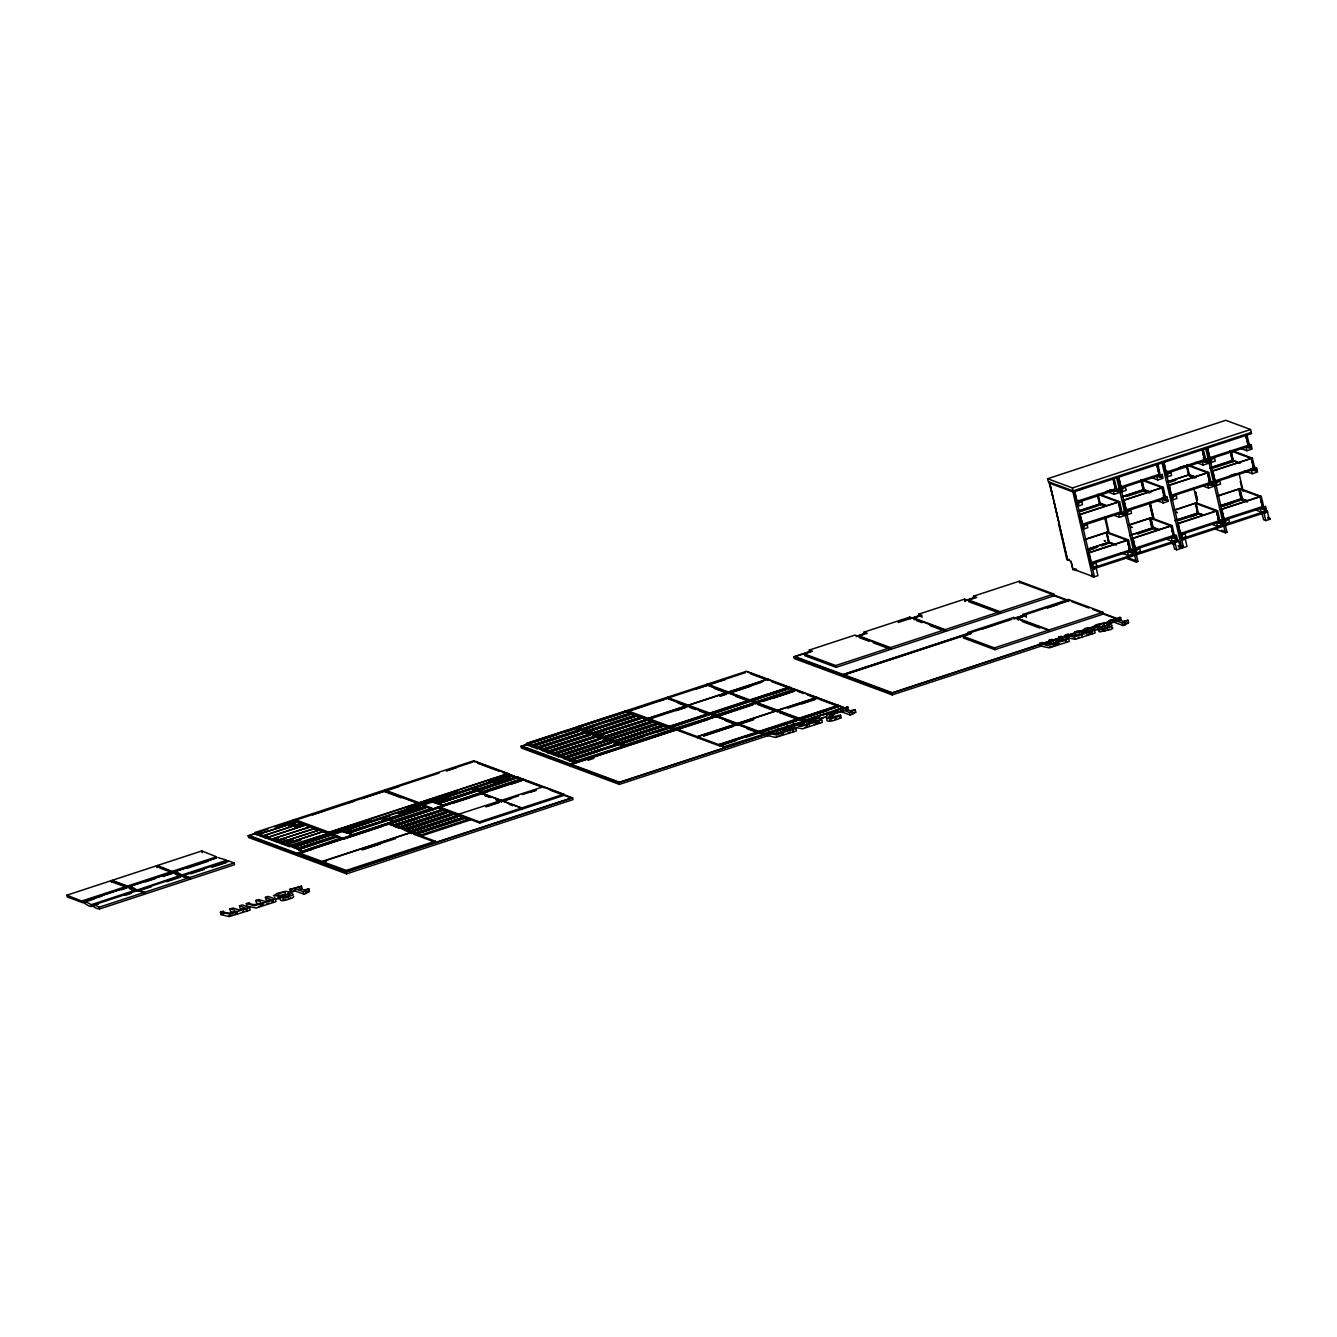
<?xml version="1.0" encoding="UTF-8"?>
<svg xmlns="http://www.w3.org/2000/svg" width="1337" height="1337" viewBox="0 0 1337 1337"><rect width="100%" height="100%" fill="white"/><g stroke="black" fill="none" stroke-linecap="round" stroke-linejoin="round"><path stroke-width="1.5" d="M81.59 901.004L66.85 895.205L67.268 896.96L82.827 902.742L94.726 898.798M91.3 904.664C69.608 892.882 94.793 912.218 91.2 904.714L135.655 890.074L127.366 886.648M102.047 896.124L81.641 901.974L126.113 887.534L125.862 886.164M126.814 886.247L171.169 871.707L171.337 872.643L127.032 887.233L126.781 885.863M135.605 890.158L135.772 891.111M136.591 889.807C125.06 881.919 126.363 889.69 135.956 890.81M137.962 890.007L138.363 891.428M171.22 871.657L156.479 865.808L112.124 880.348L112.542 882.119L126.163 887.166M172.155 871.306L172.256 872.342L216.678 857.819L216.393 856.85L172.089 871.39L157.415 865.507L157.833 867.262M181.113 876.287L180.796 874.833L172.874 872.392M181.865 874.966C168.83 866.928 172.791 875.651 183.102 876.654M182.333 875.618L182.801 876.47M216.494 856.8L201.77 850.95L157.415 865.507M227.39 861.813L226.103 860.025L218.215 857.635M227.591 860.71L228.109 861.73M1053.857 501.191L1058.469 521.062M1058.603 523.82L1066.893 559.601L1071.004 561.189L1073.059 570.013L1071.271 562.376M280.051 899.099C279.985 902.826 288.926 899.099 291.65 898.197A7.186 1.738 -13.1 0 0 293.722 896.86L293.355 895.974M829.558 718.32L833.686 714.56L833.118 712.086L817.926 716.114L819.614 719.005L826.951 716.599M827.202 718.27C824.027 724.504 838.232 719.339 841.14 717.668L840.572 715.178C836.143 715.312 821.553 721.88 833.118 712.086M274.67 897.411L274.653 898.865L278.881 898.848M797.17 720.626L762.959 731.707M249.584 907.589L229.68 914.023L220.421 912.085L221.006 914.575L229.245 916.647L250.169 910.079L249.584 907.589L242.348 904.898L239.507 905.834L240.092 908.324L243.702 909.661M269.439 901.171L254.565 905.667L246.309 903.595L246.894 906.085L256.136 908.024L276.057 901.589L275.472 899.099L268.236 896.408L265.394 897.344L265.979 899.818L269.589 901.171L275.472 899.099M795.883 728.414L775.961 734.849L766.719 732.91L767.304 735.4L775.544 737.472L796.468 730.904L795.883 728.414L788.629 725.724L785.805 726.643L786.39 729.133L789.983 730.47M815.72 721.997L800.863 726.492L792.607 724.42L793.192 726.91L802.434 728.849L822.355 722.415L821.77 719.924L814.517 717.234L811.693 718.153L812.278 720.643L815.871 721.98L821.77 719.924M1062.648 641.008L1047.773 645.504L1039.534 643.431L1040.102 645.921L1049.361 647.86L1069.266 641.426L1068.698 638.936L1061.444 636.245L1058.62 637.164L1059.188 639.654L1062.798 640.991L1068.698 638.936M1088.535 632.518L1073.661 637.014L1065.422 634.941L1065.99 637.431L1075.232 639.37L1095.153 632.919L1094.585 630.446L1087.332 627.755L1084.508 628.674L1085.076 631.164L1088.686 632.501L1094.585 630.446M1094.518 628.24L1093.298 629.928L1100.15 629.794L1098.646 631.014L1099.682 631.933L1110.746 629.526A7.186 1.738 -13.1 0 0 1112.819 628.189L1111.582 627.12M234.593 914.358L235.997 913.422M782.295 734.247L780.089 735.551M816.355 723.534L817.676 722.648M1055.094 644.768L1052.904 646.072M1089.17 634.056L1090.491 633.17M290.513 897.745L288.207 898.782M1109.61 629.092L1107.303 630.111M244.17 911.199L242.498 911.918M790.468 732.024L787.911 733.01M260.481 905.868L258.843 906.57M806.779 726.676L805.125 727.378M1079.577 637.197L1077.94 637.899M840.572 715.178C836.177 719.005 817.86 720.961 830.043 712.905L817.926 716.114M278.397 896.358L281.823 895.255M1097.493 627.705L1100.919 626.585M269.255 903.11L266.748 903.879M815.553 723.919L813.798 724.52M1088.368 634.44L1086.597 635.042M835.09 719.273L836.611 718.704M306.173 893.417L309.449 891.395L308.864 888.921L305.438 890.358L306.173 893.417L303.85 894.186L295.143 890.943L291.165 892.247L289.594 889.406L301.51 886.18L302.095 888.67L299.388 889.556M852.471 714.242L855.747 712.22L855.162 709.73L851.736 711.167L852.471 714.242L850.131 714.994L841.424 711.769L840.856 709.278L835.892 710.214L837.463 713.072L836.878 710.582M1125.286 624.763L1128.545 622.741L1127.977 620.251L1124.551 621.688L1125.286 624.763L1122.946 625.515L1114.239 622.29L1113.654 619.8L1108.707 620.736L1110.262 623.594L1109.693 621.103M1251.265 432.436L1073.093 490.88L1048.292 481.671L1047.606 478.73L1225.778 420.286L1250.58 429.495L1251.532 433.606L1073.377 492.049L1049.695 483.259M1047.606 478.73L1072.408 487.938L1250.58 429.495M1077.889 490.261L1081.8 488.974M1166.967 461.048L1161.97 462.652L1181.624 547.134L1183.295 546.582L1163.641 462.101M1245.432 435.31L1248.507 445.004M1105.666 491.682L1111.565 489.76M1179.05 467.616L1184.95 465.694M1074.196 491.648L1076.469 501.442L1115.96 488.657L1116.245 489.827L1076.987 502.695M1118.35 479.264L1120.189 487.103L1159.43 474.217M1166.633 473.298L1205.322 460.613L1205.055 459.427L1165.797 472.312M1210.152 460.062L1209.534 459.059L1249.025 446.274L1248.758 445.104L1209.266 457.872L1210.236 461.064L1211.623 460.613L1211.339 459.326L1214.581 458.273L1215.233 461.115L1210.035 462.819L1209.851 458.792M1203.166 458.056L1207.411 459.243L1208.381 463.354L1203.183 465.059L1195.779 462.318M1251.165 444.92L1251.198 447.661L1249.811 448.112L1249.51 446.842L1246.268 447.912L1246.92 450.736L1252.117 449.031L1251.165 444.92L1247.454 443.55M1076.753 502.612L1077.839 503.782L1076.736 504.149M1115.76 489.643L1115.977 491.281L1116.245 489.827M1120.757 489.543L1121.008 488.089L1121.542 489.459L1120.439 489.81M1159.446 476.858L1159.697 475.404L1120.456 488.272M1203.333 449.466L1206.175 461.7L1204.821 461.967L1205.322 460.613M1209.534 459.059L1210.62 460.229L1209.517 460.596M1248.524 447.644L1249.025 446.274M1077.304 506.372L1082.502 504.667L1081.834 501.843L1078.591 502.896L1078.875 504.166L1077.488 504.634L1076.903 502.077M1109.794 490.094L1113.437 491.448L1116.679 490.378L1116.98 491.648L1118.367 491.197L1118.334 488.473L1119.286 492.584L1114.089 494.289L1106.702 491.531M1160.432 476.056L1157.173 477.125L1157.842 479.966L1163.04 478.262L1162.087 474.15L1162.12 476.874L1160.717 477.326L1157.942 464.34M1166.382 477.159L1171.58 475.454L1170.911 472.613L1167.669 473.682L1167.97 474.953L1166.566 475.42M1115.493 491.097L1115.994 489.726M1115.743 491.197L1117.097 490.913L1114.239 478.679M1160.8 476.574L1159.68 476.941L1159.146 475.588M1165.814 474.936L1166.917 474.568L1166.382 473.214M1121.158 490.278L1122.545 489.827L1122.244 488.557L1125.503 487.487L1126.155 490.328L1120.958 492.033M1078.641 510.901L1100.234 503.832M1122.361 496.579L1143.937 489.492L1141.664 479.699M1167.736 481.688L1189.312 474.602L1187.49 466.78M1211.439 467.348L1233.015 460.279L1236.959 461.733M1078.892 511.001L1100.485 503.915M1122.595 496.662L1144.188 489.576M1167.97 481.771L1189.562 474.702M1209.718 468.084L1233.266 460.363L1230.993 450.569M1080.881 511.436L1098.546 505.637M1126.489 496.478L1144.455 490.763M1169.959 482.222L1175.858 480.284M1211.706 468.535L1233.533 461.532M1079.31 514.561L1118.802 501.776L1121.593 512.823L1082.335 525.708M1165.112 499.587L1162.505 487.437L1123.264 500.322M1210.152 482.339L1207.879 472.563L1168.388 485.348L1171.479 497.665L1171.179 496.395L1210.67 483.61L1207.328 472.746L1209.601 482.523M1251.265 458.491L1253.872 468.017L1251.582 458.223L1212.091 471.008L1214.163 478.93M1079.226 514.929L1119.604 501.676L1122.445 513.926L1121.091 514.193L1121.041 513.007M1122.946 500.59L1163.307 487.353L1166.081 500.339L1167.468 499.871L1166.883 497.331L1163.173 495.96M1210.169 484.98L1209.885 483.71L1210.42 485.064L1211.523 484.696L1208.681 472.462L1168.321 485.699L1171.162 497.932L1172.282 497.581M1212.024 471.376L1252.385 458.123L1255.226 470.357M1079.544 514.645L1082.619 524.338L1080.112 514.461M1120.523 511.753L1118.25 501.96L1121.074 511.57M1123.715 502.277C1131.403 531.441 1119.219 479.281 1126.088 509.915M1164.226 497.414L1161.953 487.621L1165.028 497.314L1125.537 510.099M1230.073 475.654L1235.956 473.716M1121.325 511.653L1081.834 524.438M1210.403 482.44L1171.145 495.308L1169.424 485.331M1214.848 480.969L1254.106 468.1L1254.373 469.27L1214.882 482.055L1215.985 483.242L1214.648 481.972L1215.4 485.816L1220.597 484.111L1219.929 481.27L1216.687 482.339L1216.988 483.61L1215.584 484.061L1212.893 470.908M1166.883 497.331L1168.388 501.258L1163.19 502.963L1157.641 500.907M1208.514 481.053L1212.776 482.256L1213.729 486.367L1208.531 488.072L1202.982 486M1244.881 471.008L1252.268 473.749L1257.465 472.045L1256.513 467.933L1256.546 470.657L1255.159 471.109L1254.858 469.839L1251.215 468.485M1082.101 525.608L1083.187 526.795L1082.084 527.162M1120.556 512.84L1121.593 512.823M1126.907 512.455L1125.804 511.286L1126.907 512.455L1125.787 512.823L1123.748 504.082M1164.26 498.5L1165.296 498.5L1125.804 511.286M1209.634 483.61L1210.67 483.61M1253.337 469.287L1254.373 469.27M1254.858 469.839L1251.616 470.908L1252.268 473.749M1082.151 526.795L1083.187 526.795M1120.857 514.11L1121.359 512.74M1166.148 499.587L1165.045 499.954L1164.744 498.668M1214.865 483.61L1215.985 483.242M1126.506 513.291L1127.893 512.823L1127.609 511.553L1130.851 510.483L1131.52 513.324L1126.322 515.029M1171.931 498.417L1173.318 497.966L1173.017 496.695L1176.259 495.626L1176.928 498.467L1171.73 500.172M1082.652 529.385L1087.85 527.68L1087.182 524.839L1083.939 525.909L1084.24 527.179L1082.836 527.63L1082.251 525.09M1119.453 517.285L1124.651 515.581L1123.682 511.469L1123.732 514.193L1122.328 514.661L1122.044 513.375L1118.785 514.444L1119.453 517.285L1113.905 515.23M1085.092 539.279L1107.186 532.042L1128.512 539.964L1131.353 552.198L1129.999 552.465L1127.475 539.964L1088.218 552.833L1091.243 563.98L1130.5 551.111M1128.796 524.956L1150.89 517.703L1172.215 525.625L1174.989 538.61L1176.376 538.159L1176.343 535.418L1177.295 539.53L1172.098 541.234L1164.694 538.493M1174.17 510.065L1196.264 502.829L1217.589 510.734L1220.43 522.968L1219.077 523.252L1218.826 520.528M1217.873 495.726L1239.967 488.49L1261.292 496.411L1264.133 508.645L1262.78 508.912L1260.256 496.411L1220.999 509.28M1106.067 532.41L1107.103 532.393L1085.51 539.48M1152.21 528.566C1148.149 516.015 1150.572 513.191 1153.096 527.848L1129.531 535.585M1197.584 513.675L1195.947 503.096L1174.605 510.266M1241.288 499.336C1237.226 486.785 1239.65 483.977 1242.173 498.634L1220.581 505.72M1129.23 525.14L1150.806 518.071M1218.308 495.927L1239.884 488.841M1087.549 549.189L1109.142 542.103L1113.086 543.557M1131.269 534.85L1152.845 527.764M1176.644 519.959L1198.219 512.89M1220.347 505.637L1241.923 498.551M1087.8 549.273L1109.392 542.187M1174.922 520.695L1198.47 512.973M1087.833 550.359L1097.644 547.134M1101.237 545.964L1106.952 544.092M1137.319 534.131L1151.157 529.586M1178.866 520.494L1196.531 514.695M1222.57 506.155L1240.235 500.372M1088.067 550.443L1093.95 548.521M1190.883 516.717L1196.782 514.795M1222.82 506.255L1232.63 503.03M1069.199 559.351L1067.528 559.902L1049.411 482.089M1128.512 539.964L1088.134 553.2L1090.992 565.434M1131.854 538.861L1172.215 525.625M1217.589 510.734L1177.228 523.97L1179.251 532.711M1220.932 509.648L1261.292 496.411M809.269 650.083L855.011 635.075L889.54 647.893L889.941 649.648L836.126 667.313L804.807 655.682L804.389 653.91L812.461 651.269L809.269 650.083L809.67 651.838M864.421 633.888L864.02 632.117L909.762 617.109L944.29 629.928L944.691 631.699L890.877 649.347L873.262 642.813M922.38 617.109L919.171 615.922L918.77 614.168L964.512 599.16L999.04 611.978L999.441 613.733L945.627 631.398L929.967 625.582M973.503 596.202L1019.262 581.211L1053.773 594.012L1054.191 595.784L1000.377 613.432L969.041 601.8L968.64 600.046L976.712 597.388L973.503 596.202L973.921 597.973M255.066 832.483L259.211 834.555L255.066 832.483L293.204 819.982L329.286 833.402L370.85 819.765M294.959 820.667L294.692 819.497L383.769 790.267L418.097 803.019L418.364 804.189M456.903 791.554L419.3 803.888L384.972 791.136L384.688 789.966L473.783 760.753L508.093 773.488L508.378 774.675M578.954 731.005L531.474 746.581L526.477 744.726L526.728 743.74M527.413 744.157L527.313 743.188L574.542 727.696L623.443 745.996C609.522 739.695 635.61 748.102 622.039 743.656L643.699 736.553M574.542 727.696L613.065 741.216L613.482 742.687M576.799 728.297L577.149 726.843L583.066 729.049L581.595 728.882L581.16 730.303M577.801 727.629L577.701 726.659L624.931 711.167L625.599 711.952L624.931 711.167M626.151 711.769L625.499 710.983L626.702 711.585M627.187 711.769L626.969 710.499L666.227 697.63L687.302 705.451L687.586 706.621L677.993 703.078M667.146 697.329L688.237 705.151L688.505 706.32L667.43 698.499L667.146 697.329L706.404 684.444L727.495 692.282L727.763 693.452L714.342 688.471M762.057 682.204L728.682 693.151L707.607 685.313L707.34 684.143L746.581 671.274L767.672 679.096L767.939 680.266M527.313 743.188L575.06 727.896M576.18 727.529L575.111 727.512M577.701 726.659L625.449 711.368M626.568 711L625.499 710.983M254.648 833.252C264.843 836.177 253.128 835.358 255.2 833.068M293.204 819.982L294.04 820.968M526.895 743.957L533.379 745.979M528.316 743.556L575.545 728.063L579.556 729.551L532.31 745.043L528.316 743.556L532.46 745.628M624.346 712.621L576.113 727.88L580.659 729.183L580.943 730.37L575.929 728.498L575.662 727.328M577.283 727.428L578.286 727.796M578.704 727.027L625.933 711.535L629.928 713.022L582.698 728.515L578.837 727.629M631.047 712.654C628.39 714.911 622.541 708.46 631.047 712.654L631.465 714.142L635.476 715.613L631.331 713.54L584.236 729.618L594.129 726.309M66.85 895.205L111.205 880.648L125.762 886.063M248.164 835.725L296.964 853.858L297.382 855.613L248.582 837.497L248.164 835.725L267.851 829.274M279.667 825.397L324.941 810.556M348.573 802.802L439.138 773.087M447.009 770.513L472.613 762.123M520.979 746.247L569.779 764.38L570.197 766.134L521.38 748.018L520.979 746.247L646.974 704.933M658.79 701.056L745.411 672.645M793.777 656.768L842.594 674.901L842.995 676.656L794.195 658.539L793.777 656.768L811.509 650.969M856.783 636.111L864.655 633.521M898.13 622.541L919.789 615.438M965.063 600.597L974.907 597.372M260.665 831.915L249.501 835.575L297.499 853.407L522.048 779.755L502.645 772.535M275.104 827.185L296.764 820.066M312.524 814.901L354.355 801.181M361.775 798.757L399.195 786.474M446.341 771.014L456.318 767.739M558.131 734.347L522.299 746.096L570.314 763.928L794.178 689.859M565.852 731.891L575.679 728.648M626.635 711.952L664.539 699.452M694.906 689.491L725.272 679.53M810.874 651.453L795.114 656.617L843.112 674.433L994.795 624.697M856.165 636.596L864.053 634.005M911.333 618.496L919.204 615.922M964.512 601.048L974.355 597.823M869.334 641.359L859.557 637.716L859.139 635.961L867.212 633.303L864.02 632.117M914.307 619.766L913.89 617.995L921.962 615.354L918.77 614.168M259.06 833.97L297.9 821.871L288.224 825.664M262.269 835.692L259.462 834.121L297.599 821.603L298.435 822.606M531.758 745.227L531.474 746.581M576.113 727.88L580.659 729.183M259.044 834.89C269.255 837.814 257.54 836.995 259.595 834.706M532.711 745.194L580.475 729.902L533.246 745.394M581.578 729.534C579.823 730.47 583.066 728.966 582.648 729.818M583.099 728.665L630.847 713.373L583.233 729.25M631.966 713.005L630.479 713.757M288.625 825.815L294.508 823.893M537.858 747.634L533.714 745.561L580.943 730.069M583.133 729.985L583.55 729.217L588.531 731.991M632.451 713.189L632.033 713.958L636.445 714.66L636.73 715.847M1090.741 562.71L1130.233 549.925M1174.254 537.959L1171.179 525.625L1131.921 538.493L1134.444 548.371L1173.451 535.418M1219.311 520.711L1180.053 533.58M1221.249 509.364L1223.522 519.157L1263.014 506.372M629.025 714.593L583.617 728.866M533.847 746.146L579.122 731.306M609.822 721.228L631.465 714.142M1132.589 549.741L1132.64 552.465L1131.236 552.933L1130.952 551.663L1127.693 552.716L1128.361 555.557L1133.559 553.852L1132.589 549.741L1128.896 548.371M1221.684 520.528L1221.717 523.252L1220.313 523.72L1220.029 522.433L1216.77 523.502L1217.439 526.343L1222.636 524.639L1221.684 520.528L1217.974 519.157M1180.404 534.399L1180.387 535.936L1177.295 523.619L1216.553 510.751L1219.06 520.628M1262.245 507.559L1262.78 508.912M1091.31 565.167L1091.56 563.713L1091.861 564.983M1135.33 550.56L1135.263 549.373L1135.815 550.727L1134.695 551.095M1175.056 537.858L1173.702 538.142L1173.97 536.672L1134.712 549.557M1180.889 534.583L1219.578 521.881M259.462 834.121L263.473 835.608L301.61 823.091L302.429 824.093M1263.281 507.559L1223.79 520.344L1224.893 521.514L1223.773 521.881M263.874 835.759L268.002 837.831L263.874 835.759L302.012 823.241L302.83 824.244M1075.817 569.579L1076.051 570.565L1073.611 568.777L1076.703 569.295M1174.688 537.34L1171.446 538.41L1172.098 541.234M1180.003 535.702L1180.638 538.443L1185.835 536.739L1185.167 533.898L1181.925 534.967L1182.226 536.237L1180.838 536.689M263.439 836.527C273.65 839.452 261.935 838.617 264.007 836.344M1262.546 508.829L1263.047 507.458M294.591 826.667L300.474 824.728M1180.07 536.221L1181.189 535.853L1180.655 534.482M263.59 837.112L267.5 835.826M294.992 826.818L300.875 824.879M533.714 745.561L537.725 747.049C539.179 750.759 535.886 745.11 536.872 748.586L585.873 731.907L538.644 747.4M537.725 747.049L585.088 732.141L582.414 731.155M586.057 731.189C575.846 728.598 586.241 729.618 586.492 732.659L590.486 734.147L543.123 749.054L539.112 747.567L543.123 749.054M582.982 729.4L587.545 730.704M584.102 729.033L588.096 730.52L635.342 715.028M537.29 747.818L542.287 750.592C542.237 748.837 543.541 748.987 542.672 750.742L547.685 752.597L596.803 736.503L596.703 735.534L597.372 736.319M538.126 747.199L585.355 731.707M585.907 731.523L586.976 731.54L586.041 732.108M587.595 732.308L587.946 730.854L592.943 732.709L592.441 734.481L596.87 735.2L597.288 736.67L601.282 738.158L553.919 753.065L549.925 751.578L554.053 753.65M588.497 730.67L636.262 715.379L588.648 731.255M642.128 717.852L641.844 716.665L637.431 715.963C637.147 712.955 636.044 717.267 635.743 715.178M637.365 715.011L636.88 716.147L639.537 717.133M1091.744 565.902L1093.148 565.451L1092.847 564.181L1096.089 563.111L1096.758 565.952L1091.56 567.657M1135.414 551.563L1136.801 551.111L1136.517 549.825L1139.759 548.772L1140.428 551.613L1135.23 553.317L1133.074 544.109M542.555 749.238L537.558 747.383M539.112 747.567L586.341 732.074M635.142 716.632L586.91 731.891L591.455 733.194L591.89 734.665M588.079 731.439L588.948 731.222M589.5 731.038L636.73 715.546L640.741 717.033L593.511 732.526L589.634 731.623M637.298 715.362L641.844 716.665M586.559 732.308L586.993 730.888M588.598 731.64L587.946 730.854M589.166 731.456L634.741 716.498M637.498 715.596L631.031 713.574M267.868 837.246L306.006 824.728L306.841 825.714L293.338 820.567M537.273 748.737L586.492 732.659M268.269 837.38L272.397 839.452L268.269 837.38L306.407 824.879L307.243 825.865M1261.175 512.021L1266.373 510.316L1265.42 506.205L1265.454 508.929L1264.067 509.397L1263.766 508.127L1260.524 509.18L1261.175 512.021L1255.627 509.965M277.879 838.299L271.979 840.221L267.985 838.75L268.403 837.981M1092.396 567.974L1134.428 554.187M1136.099 553.635L1178.131 539.847L1178.415 541.017L1136.383 554.805M1181.473 538.761L1223.505 524.973M1225.177 524.422L1267.225 510.634L1267.493 511.804L1225.461 525.591M586.91 731.891L591.455 733.194M592.943 732.709L591.957 734.314M542.956 749.388L543.056 750.341L543.524 749.205L590.753 733.712C590.72 735.216 593.227 732.626 591.305 733.528M592.792 733.044L593.093 733.294M594.046 733.261L641.275 717.768M641.693 717L642.696 717.367M1092.68 569.144L1134.712 555.356M1181.758 539.931L1223.79 526.143M125.879 886.548L81.44 901.121L81.641 901.974M543.524 749.205L591.272 733.913M593.912 732.676L641.66 717.384M642.763 717.016L642.278 718.136L646.272 719.624L642.144 717.551L595.049 733.629L604.942 730.32M1092.747 569.445L1096.223 568.292L1097.928 575.645L1093.566 577.066L1091.36 576.247L1092.028 574.994M1181.824 540.215L1185.301 539.078L1187.005 546.415L1182.643 547.852L1178.649 546.582L1181.072 548.371L1178.482 541.318L1175.006 542.454L1176.71 549.808L1181.072 548.371M1269.916 518.171L1269.047 518.455L1267.56 512.104L1264.083 513.241L1265.788 520.578L1270.15 519.157L1267.727 517.352M272.263 838.867L311.103 826.767M543.106 749.973L548.889 751.578L547.401 751.427L547.685 752.597M544.527 749.572L548.655 751.645L544.527 749.572L591.756 734.08M593.929 733.996C595.049 733.027 606.797 736.035 603.806 738.308M272.664 839.018L276.809 841.09L272.664 839.018L310.802 826.517L311.237 827.352M543.658 749.79L589.751 735.016M594.564 733.461L639.821 718.604M267.851 838.149L272.397 839.452M543.056 750.341L543.958 749.756M544.66 750.157L589.918 735.317M612.747 727.829L642.278 718.136M125.544 887.785L83.245 901.79M128.469 886.882L172.824 872.326M216.109 858.07L173.743 872.025M286.202 838.65L276.391 841.859L272.38 840.371L272.798 839.603M121.316 889.807L127.115 887.902M145.399 881.902L155.042 878.743M162.746 876.22L172.389 873.044M186.812 868.315L208.037 861.362M272.38 840.371L278.28 838.449M162.813 876.504L172.456 873.345M626.969 710.499L648.061 718.32L687.302 705.451M688.237 705.151L727.495 692.282M707.34 684.143L728.414 691.964L767.672 679.096M276.675 840.505L315.499 828.405M548.521 751.06L596.152 735.718L596.803 736.503M592.308 733.896L597.789 735.551M594.898 733.044L598.909 734.531L647.058 719.39L599.31 734.682L598.842 735.835L597.789 734.899L598.074 736.069M647.609 719.206L646.54 719.189M603.188 737.556L602.101 737.539L603.238 738.492L653.074 722.147L652.657 720.676L648.228 719.974L648.462 718.47L687.703 705.602L708.794 713.423L709.061 714.61L699.485 711.05M688.639 705.301L709.713 713.122L709.997 714.292L688.906 706.471L688.639 705.301L727.896 692.416L748.971 700.254L749.238 701.424M715.713 717.067L715.161 715.145L754.553 702.861L750.542 701.373L750.341 700.103L789.582 687.235L790.251 688.02L750.174 701.123L729.083 693.301L728.815 692.115L768.073 679.246L789.148 687.068L789.415 688.254M279.868 842.226L277.077 840.655L315.198 828.138L315.632 828.99M549.022 752.179L548.922 751.21L596.67 735.918M599.277 735.066L598.341 734.715M272.247 839.786L276.809 841.09M548.504 751.979L554.287 753.583L554.337 754.536L554.32 753.216L554.972 754.001L600.564 739.027M549.925 751.578L597.154 736.085M645.938 720.643L597.706 735.902L602.268 737.205L602.536 738.375L597.539 736.52L597.271 735.35M598.892 735.45L599.878 735.818M600.313 735.049L647.543 719.557L651.537 721.044L604.307 736.537L600.447 735.634M292.569 839.636L280.787 843.497L276.792 842.009L277.21 841.24M645.537 720.493L599.828 734.882M650.3 718.855L685.614 707.273M719.908 696.025L725.807 694.087M547.802 751.578L548.086 752.748L597.288 736.67M676.204 710.632L686.015 707.423M720.309 696.176L726.192 694.237M729.083 693.301L750.675 686.215M277.077 840.655L281.071 842.143L319.894 830.043M1183.362 546.081L1180.454 547.034L1180.22 546.064L1182.643 547.852M180.879 875.3L136.441 890.275L137.761 891.211L151.265 886.782M226.17 860.46L181.732 875.033L183.035 876.353M281.472 842.293L285.6 844.366L281.472 842.293L319.61 829.776L320.044 830.628M553.368 753.249L553.083 754.603L548.086 752.748M597.706 735.902L602.268 737.205M603.756 736.72L603.472 738.074M652.657 720.676L648.228 719.974M1092.546 576.347L1094.218 575.796L1074.564 491.314L1072.892 491.866L1092.546 576.347L1072.826 569.027M1136.249 562.008L1137.921 561.473L1118.267 476.991L1116.596 477.543L1136.249 562.008L1125.503 558.014M1225.344 532.794L1226.998 532.243L1207.344 447.761L1205.673 448.313L1225.344 532.794L1214.581 528.8M276.642 841.424L281.071 842.143M554.32 753.216L602.068 737.907L554.838 753.399M604.708 736.687L652.456 721.395L604.708 736.687L604.809 737.656M653.158 721.796L653.058 720.827L652.072 721.779M300.892 839.987L285.182 845.134L281.188 843.647L281.606 842.878M91.468 905.684L227.708 860.995M287.071 841.708L292.953 839.786M559.451 755.656L555.323 753.583L602.552 738.091M604.291 737.456L610.073 739.06L610.123 740.013M605.845 737.64L652.941 721.562L657.069 723.635M654.044 721.195L653.626 721.98L658.055 722.682L658.322 723.869M602.77 738.325L650.634 722.615M92.47 906.051L98.253 904.163M125.26 895.305L131.043 893.417M166.69 881.718L180.177 877.289M190.756 873.83L204.26 869.401M211.965 866.861L225.468 862.432M555.457 754.168L596.787 740.614M212.031 867.161L226.07 862.666M285.466 843.781L323.604 831.263L324.44 832.249M285.867 843.914L290.012 845.987L285.867 843.914L324.005 831.413L324.841 832.399M281.054 843.062L285.6 844.366M289.878 845.402L328.701 833.302L289.594 846.772L285.583 845.285L286.001 844.516M555.323 753.583L559.317 755.071C560.788 758.781 557.496 753.132 558.482 756.608L607.616 740.514L603.672 737.723L611.945 741.584L564.715 757.076L560.855 756.174M559.317 755.071L606.697 740.163L604.023 739.177M593.795 733.411L609.154 738.726M605.711 737.055L609.705 738.542L656.935 723.05M558.899 755.84L563.88 758.614L563.612 757.444L526.21 743.556M559.718 755.221L560.37 756.007L559.718 755.221L606.948 739.729L607.616 740.514M607.516 739.545L608.586 739.562L607.082 740.314M609.204 740.314L609.555 738.876L614.552 740.731L614.051 742.503L663.737 725.573L667.882 727.646M610.107 738.692L657.854 723.401L609.689 739.461M663.035 725.456L659.024 723.969C658.757 720.977 657.654 725.289 657.336 723.2M285.583 845.285L289.511 843.998M560.236 755.405L607.466 739.913M658.974 723.033L658.472 724.153L661.146 725.155M99.172 907.205L143.527 892.665L143.945 894.42L99.59 908.959C93.105 908.792 88.292 901.171 99.172 907.205L99.59 908.959M144.463 892.347L188.818 877.807L189.219 879.562L144.864 894.119L144.463 892.347L138.012 889.957M183.754 876.403L183.236 875.2L189.737 877.507L234.092 862.95L234.51 864.721L190.155 879.261L183.503 876.805M559.601 755.957C562.844 757.31 565.701 756.625 564.281 758.764L569.278 760.619L618.413 744.525L618.864 743.372L618.964 744.341M560.721 755.589L607.951 740.096M656.5 724.804L608.502 739.913L613.065 741.216M611.109 739.06L658.339 723.568L662.333 725.055L615.104 740.548L611.243 739.645M658.89 723.384L663.453 724.687L663.72 725.874M804.389 653.91L835.725 665.542L889.54 647.893M859.139 635.961L890.459 647.593L944.29 629.928M913.89 617.995L945.209 629.627L999.04 611.978M968.64 600.046L999.959 611.678L1053.773 594.012M608.168 740.33L608.586 738.91M610.207 739.662L609.555 738.876M610.758 739.478L656.35 724.504M659.108 723.618L652.623 721.596M294.692 819.497L329.019 832.232L418.097 803.019M384.688 789.966L419.016 802.718L508.093 773.488M558.883 756.759L608.084 740.681M390.22 815.888L332.813 834.723L329.687 833.553L329.42 832.383L418.498 803.169L421.89 805.492M419.701 804.038L419.417 802.852L508.495 773.638L511.887 775.978M285.45 844.7L290.012 845.987M406.481 808.083L416.392 804.841M488.573 781.159L506.389 775.31M329.687 833.553L371.251 819.915M406.883 808.233L416.793 804.991M435.528 798.841L457.304 791.705M488.974 781.309L506.79 775.46M614.552 740.731L614.118 742.152L625.064 746.096L625.348 744.742M663.453 724.687L663.403 725.991L662.734 725.206L614.402 741.066M292.118 846.622L303.349 851.485L292.118 846.622L331.877 833.954L299.053 845.352M329.42 832.383L332.529 833.536L421.606 804.322M419.417 802.852L422.542 804.022L511.62 774.792M564.565 757.41L564.665 758.363L565.116 757.227L612.346 741.734C612.329 743.222 614.836 740.648 612.914 741.55M663.302 725.022L664.288 725.389M331.877 833.954L293.321 847.223M565.116 757.227L612.881 741.918M615.505 740.698L663.252 725.406M664.372 725.038L663.871 726.158L616.641 741.651L620.502 742.553L667.731 727.061M292.251 847.223L297.85 846.07M333.832 835.207L336.506 836.193L332.361 834.121L293.254 847.591M381.63 817.96L385.775 820.032L347.503 831.965L353.169 835.14L343.642 831.062L381.63 817.96L387.396 820.133L383.401 818.645M387.814 819.364L383.686 817.291L421.823 804.79L425.951 806.863L421.957 805.375M473.398 789.131L477.259 790.668L476.607 789.9L437.349 802.768L443.182 805.609L433.639 801.531L471.643 788.446L476.473 790.919M477.827 789.849L473.682 787.777L511.82 775.259M564.699 757.995L611.042 743.155M662.868 725.79L669.77 727.044L668.834 727.612M565.568 757.778C563.93 759.032 572.403 758.38 569.679 760.77L574.676 762.625L574.409 761.455L564.013 757.594M566.119 757.594L570.264 759.667L566.119 757.594L613.349 742.102M307.159 843.029L330.038 835.525M387.112 819.614L347.219 833.319L343.225 831.831L343.642 831.062M381.78 818.545L386.326 819.848M477.259 790.668L437.232 803.788L433.221 802.317L433.639 801.531M471.643 788.446L472.479 789.432M516.65 777.75L512.522 775.677L515.965 777.332L477.693 789.265L473.682 787.777M661.431 726.626L614.468 741.734L623.443 745.996M398.125 813.28L419.902 806.144M509.915 776.63L422.81 805.192L422.542 804.022M566.253 758.179L599.711 747.216M343.225 831.831L351.063 829.258M399.094 813.498L420.687 806.428M433.221 802.317L448.931 797.153M493.035 782.697L510.684 776.897M648.462 718.47L669.536 726.309L708.794 713.423M709.713 713.122L748.971 700.254M728.815 692.115L749.907 699.953L789.148 687.068M336.372 835.608L297.115 848.494L337.292 835.959L298.168 849.413M383.686 817.291L387.68 818.779L425.818 806.278M433.506 800.947L437.517 802.434L475.788 790.518M569.562 759.266L569.278 760.619M570.13 759.082L617.493 744.174L614.819 743.188M613.917 741.918L618.463 743.222M608.987 739.06L620.869 743.071M671.943 729.166L669.269 728.164L668.851 726.693L668.801 727.996L621.571 743.489L620.903 742.703L620.452 743.84L620.351 742.887M337.292 835.959L298.201 849.045M347.336 832.282L386.727 819.999M387.73 820.383L387.529 819.113L426.77 806.244L427.422 807.013M516.784 776.713L517.436 777.499L516.784 776.713L477.526 789.582L478.195 790.368L514.979 778.301M570.615 760.185L570.515 759.232L617.761 743.74L618.413 744.525M620.903 742.703L668.667 727.412L621.421 742.887M669.536 726.309L669.837 727.98L669.987 726.459L709.746 713.791L671.776 726.827M710.365 714.56L710.164 713.289L749.405 700.421L750.074 701.19M343.074 831.246L347.085 832.734L427.288 806.428M433.088 801.715L437.082 803.203L517.302 776.914M570.515 759.232L618.279 743.924M619.382 743.573L618.312 743.556M669.987 726.459L709.746 713.791M749.923 700.605L710.816 714.075L749.505 701.373L735.835 696.443M750.341 700.103L790.117 687.435M341.904 838.199L337.76 836.126L298.652 849.597M393.345 821.954L388.215 819.514L348.472 833.252L352.483 834.739L391.724 821.854M425.584 807.899L388.666 820.066L427.773 806.612C440.441 811.559 420.37 804.49 430.013 808.367M478.228 790L483.359 792.44L478.228 790L438.486 803.721M478.663 790.551L517.787 777.081L521.915 779.153L517.787 777.081M570.097 760.001L575.111 761.856L575.528 761.087L571.517 759.6L618.897 744.692M571.517 759.6L618.747 744.107M619.315 743.924L623.861 745.227L624.145 746.397M620.485 743.472L620.803 743.439M621.906 743.071L669.135 727.579L673.831 729.467L626.485 711.351M669.703 727.395L710.849 713.691M751.478 701.073L790.585 687.602L794.73 689.675L790.719 688.187L771.098 694.638M426.653 807.264L388.181 819.899L387.68 818.779M670.121 727.061L671.191 727.061M340.567 837.714L337.91 836.711L298.352 849.63L298.034 848.828M348.172 833.285L349.091 832.984M350.946 832.45L387.178 820.55L386.176 820.183M477.175 791.036L438.185 803.754L437.867 802.969M478.362 790.585L515.581 778.368M569.679 760.77L597.372 751.678M673.581 726.626L709.813 714.727M749.99 701.557L711.301 714.242L751.026 700.521L756.174 702.961L752.831 701.724M757.745 699.017L751.177 701.106L750.859 700.304M569.963 759.416L570.548 760.552L571.049 759.416M657.47 732.041L669.269 728.164M341.771 837.614L302.647 851.084M388.515 819.481L392.526 820.968L431.767 808.1M478.529 789.966L482.523 791.454L521.781 778.569M670.973 726.843L674.984 728.331L714.376 716.03L711.702 715.044M751.344 700.488L755.338 701.958L794.596 689.09M575.528 761.087L622.892 746.18M625.917 744.559L673.146 729.066M673.698 728.882L674.533 729.885L669.837 727.98M967.971 632.434L1013.713 617.427L1048.241 630.245L1048.643 632L994.828 649.665L963.509 638.033L963.091 636.262L971.163 633.621L967.971 632.434L968.372 634.189M1023.123 616.24L1022.721 614.468L1068.464 599.477L1102.992 612.296L1103.393 614.051L1049.578 631.699L1049.161 629.944L1017.841 618.312L1018.259 620.067M298.418 852.672L387.513 823.458L411.194 832.249L322.117 861.463L298.418 852.672L298.703 853.842L346.701 871.674M388.332 823.174L393.897 824.862L394.014 826.366L399.011 828.221L398.727 827.051L388.332 823.174L391.942 825.597M389.585 823.408L437.199 807.515M436.681 807.331C436.982 809.42 438.085 805.091 438.369 808.1L442.798 808.818L443.065 809.988M438.369 808.1L438.62 806.696L480.651 792.908L500.857 800.395L501.124 801.582L495.609 799.526M481.22 793.977L480.952 792.808L522.984 779.02L543.19 786.524M671.124 727.428L675.803 729.317L670.255 727.211M676.188 728.765L697.262 736.603L697.53 737.773L676.455 729.952L676.188 728.765L715.997 716.131M716.365 715.596L737.439 723.417L737.723 724.587L716.632 716.766L716.365 715.596L756.04 702.376M756.809 703.58L756.541 702.41L795.782 689.541L816.874 697.362L817.141 698.532M1014.482 618.229L1065.706 601.433M296.964 853.858L523.385 779.588L474.585 761.472M569.779 764.38L796.183 690.109L747.383 671.993M842.594 674.901L970.562 632.919M982.377 629.042L1011.908 619.365M1015.836 618.062L1023.724 615.488M1047.339 607.733L1068.998 600.631L1020.198 582.514M311.153 849.48L470.624 797.17M490.311 790.719L523.786 779.738L572.587 797.855L573.005 799.626L346.584 873.88L297.783 855.764L297.366 854.009L346.183 872.125L572.587 797.855M769.026 735.333L619.399 784.401L570.581 766.285L570.18 764.53L735.551 710.281M763.126 701.24L792.657 691.547M1041.841 645.855L892.197 694.922L843.396 676.806L842.995 675.035L970.963 633.069M1016.237 618.212L1024.125 615.638M1047.74 607.884L1057.584 604.658M298.703 853.842L312.557 849.296M344.01 838.984L381.847 826.584M388.599 824.361L436.079 808.785M454.179 802.852L487.804 791.822M511.436 784.067L521.346 780.825M707.858 719.64L571.501 764.363L619.516 782.195L818.729 716.849M718.604 716.114L732.342 711.618M734.999 710.749L752.731 704.933M772.418 698.466L794.094 691.363M970.378 633.537L844.315 674.884L892.314 692.716L1095.204 626.167M1015.685 618.68L1023.574 616.09M1017.841 618.312L1025.914 615.672L1026.331 617.427M587.912 760.318L593.812 758.38M393.897 824.862L393.613 826.216L440.759 810.757M390.588 823.776L394.448 824.678L441.812 809.771L437.684 807.698L441.678 809.186M393.73 825.18L400.214 827.202M394.281 825.013L442.213 809.921M442.631 809.152L443.633 809.52M394.85 824.829L442.597 809.52M443.717 809.152L443.215 810.289L447.21 811.776L443.082 809.704L395.986 825.781M394.014 826.366L417.746 818.578M425.5 816.105L443.215 810.289M395.852 825.196L399.847 826.684L447.076 811.191M446.642 812.946L401.384 827.787L448.48 811.709L452.608 813.782L448.614 812.294L448.196 810.824L448.129 812.111L400.899 827.603L400.248 826.834L399.796 827.971L399.128 827.185L399.412 828.372L405.345 826.416M400.248 826.834L447.995 811.526L400.766 827.018M442.764 809.737C445.121 812.428 451.087 810.723 448.179 811.743M399.83 827.603L400.131 827.57M453.594 812.829C442.748 810.289 453.276 811.709 454.012 814.3L458.023 815.787L453.878 813.715L406.782 829.792L420.553 825.28M405.612 829.207L404.142 829.057L404.409 830.227L451.572 814.768M401.25 827.202L405.245 828.689L452.474 813.197M411.462 833.419L411.011 831.213L404.526 829.191L404.81 830.377L409.807 832.232L409.54 831.062L399.128 827.185M405.646 828.84L453.393 813.531L405.646 828.84L405.746 829.792M454.513 813.163L453.544 814.116L452.875 813.347M405.228 829.608L405.529 829.575M454.998 813.347C452.909 814.45 459.577 813.28 458.441 815.018L438.235 807.515M406.782 829.725L454.012 814.3M438.62 806.696L458.825 814.183L543.591 786.674L563.779 794.161L564.064 795.348L522.032 809.136L521.748 807.949L501.542 800.462L501.826 801.632L511.369 798.49M406.649 829.207L410.643 830.695L457.872 815.202M697.262 736.603L736.52 723.718L736.787 724.905L703.429 735.835M737.439 723.417L776.697 710.549L776.964 711.719M756.541 702.41L777.616 710.231L816.874 697.362M410.208 832.383L410.492 831.012L420.603 836.243L470.072 820.016L469.788 818.846L465.243 817.542M411.044 830.845L458.792 815.537L411.178 831.43M458.273 815.353L459.844 815.537M697.663 736.737L718.754 744.575L719.022 745.745L697.931 737.924L697.663 736.737L736.921 723.869L757.995 731.69L758.163 733.211M757.277 731.857L738.124 724.738L737.84 723.568L777.098 710.699L798.172 718.521L798.456 719.69M778.301 711.568L778.017 710.382L817.275 697.513L838.349 705.334L838.633 706.521L832.884 704.382M485.849 806.595L499.219 802.2M495.91 799.442L501.425 801.481L518.622 795.833M522.433 794.579L535.819 790.2M410.626 831.614L411.495 831.397M457.455 816.957L412.18 831.798L459.276 815.72L463.421 817.793M486.233 806.746L499.62 802.35M530.488 792.223L536.221 790.351M411.144 831.798L410.492 831.012M411.712 831.614L457.287 816.656M460.045 815.754L453.577 813.748M739.679 723.952L753.416 719.44M787.71 708.192L815.186 699.184M411.077 832.166L411.562 831.029M703.83 735.985L733.261 726.325M740.08 724.102L753.817 719.59M801.849 703.83L815.587 699.335M322.785 862.783L322.501 861.613L411.595 832.399L435.277 841.19L435.544 842.36L413.685 834.238M326.345 861.346L322.384 862.632L322.117 861.463M361.976 849.647L395.618 838.617M362.377 849.797L380.193 843.965M409.941 831.196L415.489 832.884M412.047 831.213L416.041 832.7L463.287 817.208M464.674 818.01L464.39 816.84L464.34 818.127L463.688 817.358L416.592 833.436M420.888 834.89C404.292 829.425 431.299 838.65 417.579 833.803L464.825 818.311L468.819 819.798L469.788 818.846M464.24 817.174L465.794 817.358M416.442 832.851L464.206 817.542M465.309 817.174L464.825 818.311M416.893 833.402L415.891 833.018M417.445 833.218L464.674 817.726L468.819 819.798M464.34 818.127L415.205 834.238L414.938 833.051M421.456 834.706L468.685 819.213M963.091 636.262L994.427 647.893L1048.241 630.245M1049.161 629.944L1102.992 612.296M459.661 816.155L459.226 814.333L479.415 821.837L521.463 808.049L521.731 809.219L479.699 823.007L458.842 815.169M521.748 807.949L563.779 794.161M718.754 744.575L757.995 731.69M737.84 723.568L758.931 731.389L798.172 718.521M778.017 710.382L799.108 718.22L838.349 705.334M719.189 744.742L758.965 732.058L719.841 745.511L719.189 744.742L758.965 732.058M719.707 744.926L720.025 745.728C735.801 751.16 708.877 741.567 724.186 746.598L763.577 734.297L759.583 732.826L759.366 731.556L799.142 718.871L760.018 732.342L799.275 719.456L799.108 718.22M759.366 731.556L764.363 733.411L803.754 721.128L799.76 719.64L799.543 718.387L838.8 705.501L838.901 706.471M799.543 718.387L839.318 705.702M719.323 745.327L724.888 746.999M720.192 745.11L759.433 732.225L765.199 734.397L764.363 733.411M761.054 732.325L839.803 705.869L843.931 707.942L841.274 706.955M802.668 718.353L836.995 707.089M720.025 745.728L736.135 740.514M745.678 737.389L759.583 732.826M799.76 719.64L798.339 720.041M803.153 718.537L828.038 710.298M322.501 861.613L346.199 870.404L435.277 841.19M800.545 718.754L804.54 720.242L843.797 707.357M220.421 912.085L223.262 911.166C225.953 915.494 243.334 911.199 229.964 908.959L230.549 911.45L233.724 912.619M229.964 908.959L232.805 908.024L239.641 909.996L244.922 907.84L239.507 905.834M246.309 903.595L249.15 902.676C251.841 907.004 269.222 902.709 255.852 900.469L256.437 902.96L261.885 904.932M255.852 900.469L258.693 899.534L265.528 901.506L270.809 899.35L265.394 897.344M766.719 732.91L769.544 731.974C772.251 736.319 789.615 732.007 776.262 729.785L776.847 732.258L780.023 733.445M776.262 729.785L779.087 728.849L785.939 730.804L791.22 728.665L785.805 726.643M792.607 724.42L795.431 723.484C798.139 727.829 815.503 723.518 802.15 721.295L802.735 723.768L807.498 725.54M802.15 721.295L804.974 720.359L811.81 722.314L817.108 720.175L811.693 718.153M835.892 710.214L847.808 707.006L848.377 709.496L845.669 710.382M1039.534 643.431L1042.359 642.495C1045.066 646.824 1062.43 642.529 1049.077 640.306L1049.645 642.779L1052.821 643.966M1049.077 640.306L1051.901 639.37L1058.737 641.325L1064.018 639.17L1058.62 637.164M1065.422 634.941L1068.246 634.005C1070.954 638.334 1088.318 634.039 1074.965 631.799L1075.533 634.29L1078.708 635.476M1074.965 631.799L1077.789 630.88L1084.625 632.836L1089.906 630.68L1084.508 628.674M1108.707 620.736L1120.607 617.527L1121.191 620.017L1118.484 620.903M758.012 732.626L763.577 734.297M799.61 719.055L805.375 721.228M289.594 889.406L294.558 888.47L303.265 891.695L305.605 890.927M301.51 886.18L297.449 887.517L303.917 889.924L308.864 888.921M847.808 707.006L843.747 708.343L850.215 710.732L855.162 709.73M1116.545 618.847L1120.607 617.527M832.065 712.471L836.193 711.117M1103.092 623.577L1116.88 619.048M570.18 764.53L618.981 782.646L786.34 727.746M790.267 726.459L802.083 722.582M806.027 721.295L819.798 716.782M831.614 712.905L837.53 710.966M842.995 675.035L891.796 693.168L1049.294 641.509M1053.238 640.206L1059.138 638.267M1063.082 636.98L1074.898 633.103M1078.825 631.816L1100.485 624.713M1104.429 623.426L1110.328 621.488M221.006 914.575L223.831 913.656M290.179 891.896L295.644 890.091M767.304 735.4L770.129 734.464M836.477 712.705L843.764 710.315M1085.076 631.164L1087.9 630.228M1109.275 623.226L1116.562 620.836M772.97 734.03L778.869 732.091M782.813 730.804L794.613 726.927M798.557 725.64L804.456 723.701M808.4 722.415L814.3 720.476M820.216 718.537L824.144 717.25M830.06 715.312L843.831 710.783M1045.768 644.551L1051.684 642.612M1055.612 641.325L1059.556 640.039M1065.455 638.1L1069.399 636.813M1073.327 635.51L1077.271 634.223M1081.215 632.936L1087.115 630.997M1091.059 629.71L1094.986 628.407M1106.802 624.529L1116.646 621.304M840.856 709.278L849.563 712.521L851.886 711.752M1113.654 619.8L1122.361 623.042L1124.701 622.273M305.855 891.963L309.449 891.395M852.154 712.788L855.747 712.22M1124.952 623.309L1128.545 622.741M1052.052 646.389L1049.177 646.974M232.956 915.06L229.045 915.511M778.368 736.135L776.379 736.453M1104.329 628.891L1107.27 628.34M285.232 897.545L288.174 896.993M1105.615 630.596L1101.989 630.797M286.502 899.266L282.876 899.467M1101.838 626.418L1106.702 625.85A3.576 0.869 -13.1 0 1 1109.025 625.866C1109.626 627.922 1099.031 630.045 1101.705 626.852L1105.398 626.435M282.725 895.071L286.302 895.088M1099.365 629.192L1096.724 629.142M280.252 897.846L277.628 897.796M1075.667 638.451L1074.029 638.367M1059.322 643.816L1057.684 643.732M831.948 720.025L829.642 719.941M1248.223 446.357L1248.758 447.728M1241.371 448.68L1246.92 450.736M1232.998 450.937L1252.385 458.123M1251.582 458.223L1253.304 468.201M1232.279 451.438L1250.797 458.324M1207.545 447.912L1209.818 457.705M1206.743 447.995L1208.798 455.917M1252.819 466.563L1256.513 467.933M1240.118 463.287L1232.714 460.546L1230.424 450.753M1203.718 457.872L1207.411 459.243M1205.055 459.427L1202.531 449.55M1204.52 460.697L1205.055 462.067M1187.356 464.541L1208.681 472.462M1188.576 465.777L1207.077 472.646M1259.705 496.595L1239.332 489.024L1241.605 498.818L1247.17 500.89M1164.076 462.335L1166.115 472.028M1209.066 480.885L1212.776 482.256M1189.078 474.518L1195.111 476.757M1196.398 477.627L1188.994 474.886L1186.487 465.009M1189.278 476.056L1194.827 478.111M1247.672 500.69L1241.371 498.734M1167.268 471.259L1170.911 472.613M1241.889 499.988L1247.438 502.06M1265.354 511.286L1267.56 512.104M1159.764 476.59L1157.157 464.44M1267.944 518.338L1270.15 519.157M1152.293 477.894L1157.842 479.966M1265.788 520.578L1263.582 519.759L1261.877 512.422M1143.92 480.15L1163.307 487.353M1221.801 509.196L1224.074 518.973M1143.202 480.668L1161.703 487.537M1195.629 503.364L1215.985 510.918M1163.742 495.776L1167.435 497.147M1143.703 489.409L1149.736 491.648M1223.522 519.157L1224.491 522.349L1225.895 521.881L1225.594 520.611L1228.837 519.541L1229.505 522.383L1224.308 524.087L1221.333 511.386M1151.023 492.517L1143.62 489.76L1141.347 479.966M1143.904 490.93L1149.452 493.002M1162.137 497.715L1165.78 499.069L1162.538 500.122L1163.19 502.963M1202.164 514.344L1197.668 513.074M1197.902 513.157L1203.467 515.213M1218.776 521.982L1219.077 523.252M1121.542 489.459L1121.008 488.089M1115.96 488.657L1113.454 478.763M1210.035 523.603L1217.439 526.343M1221.634 530.254L1226.998 532.243M1100.217 494.489L1119.604 501.676M1178.332 523.619L1180.37 533.313M1097.644 494.306L1117.999 501.876M1170.61 525.809L1150.255 518.255L1152.527 528.031L1158.093 530.104M1074.747 491.464L1077.037 501.258M1181.54 532.544L1185.167 533.898M1100.936 503.414L1106.484 505.47M1100 503.731L1106.033 505.971M1105.482 506.155L1099.916 504.099L1098.095 496.261M1172.633 534.048L1176.343 535.418M1153.58 527.363L1159.129 529.419M1183.095 538.259L1185.301 539.078M1158.644 529.92L1152.293 527.948M1078.19 500.489L1081.834 501.843M1173.401 536.856L1173.953 538.226M1170.878 543.14L1174.454 544.477M1178.047 545.797L1181.624 547.134M1176.71 549.808L1174.504 548.989L1172.8 541.635M1126.907 540.148L1106.551 532.577L1108.824 542.371L1116.228 545.128M1135.815 550.727L1135.263 549.373M1129.698 551.195L1129.999 552.465M1130.317 552.198L1130.266 551.011M1120.958 552.816L1128.361 555.557M1128.963 558.147L1137.921 561.473M1089.02 552.749L1091.293 562.526M1094.017 567.473L1096.223 568.292M1127.977 620.251L1123.03 621.254L1101.521 613.349M1071.355 601.5L1088.92 608.034M1092.83 609.471L1116.261 618.179M1052.303 595.082L1067.678 600.781M1022.721 614.468L1025.914 615.672M1022.17 621.521L1039.785 628.072M916.263 620.485L922.129 622.674M796.585 690.26L843.446 707.657M789.164 688.003L792.841 689.374M750.692 673.865L764.146 678.862M771.817 681.72L794.863 690.26M797.988 691.43L803.738 693.569M807.565 694.989L813.347 697.129M819.113 699.268L832.55 704.265M832.333 714.058L833.686 714.56M839.77 717.15L841.14 717.668M750.408 700.789L776.697 710.549M758.731 704.298L777.9 711.418L777.616 710.231M780.206 712.27L799.376 719.39M757.795 704.599L773.137 710.298M779.287 712.571L796.534 718.988M710.164 713.289L715.847 715.546M710.231 713.958L736.52 723.718M689.892 707.49L695.641 709.629M725.289 720.626L734.865 724.186M746.765 728.598L756.358 732.158M643.247 717.184L650.334 721.144M664.857 725.206L668.851 726.693M641.827 717.585L647.743 719.791L648.061 718.32M628.741 713.122L625.933 711.535M615.956 741.25L619.95 742.737M576.581 727.027L582.514 729.233M587.394 731.038L593.444 733.829M619.8 743.071L625.482 745.327M608.502 739.913L612.647 741.985M591.739 734.381L586.742 732.509L586.458 731.339M586.007 732.492L585.506 731.372M593.227 735.166L595.75 735.567M532.678 745.561L531.608 745.561L531.875 746.731L536.872 748.586M537.156 747.233L532.293 745.962L532.31 745.043M554.287 753.583L553.2 753.583L553.485 754.753L558.482 756.608M558.766 755.255L553.902 753.984L553.919 753.065M477.861 763.343L498.835 771.131M525.09 780.875L541.619 787.008M550.142 790.167L571.267 798.022L346.467 871.574L346.199 870.404M471.777 789.031L476.707 790.852M480.952 792.808L501.158 800.311L501.425 801.481M521.463 808.049L501.258 800.545L501.525 801.732M484.896 795.348L490.412 797.387M509.163 804.356L512.84 805.726M484.596 795.448L490.111 797.487M438.787 807.331L442.798 808.818M444.185 809.336L448.196 810.824M460.396 815.353L464.39 816.84M461.298 816.623L463.972 817.609M464.374 817.759L470.072 820.016M422.509 805.192L426.503 806.679M384.037 791.454L401.2 797.821M387.596 819.782L392.526 820.968M389.451 822.823L390.02 823.96M399.696 827.018L404.693 828.873M343.492 830.478L347.503 831.965M307.878 825.965L310.535 826.951M328.835 833.887L311.638 827.503M333.281 835.391L336.088 836.962M336.339 836.527L337.342 836.895M227.658 860.56L234.092 862.95M301.109 888.303L302.095 888.67M182.367 875.417L188.818 877.807M159.771 867.98L171.437 872.309M112.124 880.348L126.697 885.762M143.527 892.665L137.093 890.258L137.427 891.06M1053.121 498.066L1048.86 482.072M1247.037 435.127L1249.878 447.36M1248.791 446.174L1249.076 447.46M1254.139 469.187L1254.44 470.457M1239.065 473.448L1243.26 491.481M1240.268 481.437L1242.106 489.359M1230.742 450.485L1233.299 461.449M1239.65 488.757L1242.207 499.72M1230.19 450.669L1232.747 461.633M1239.098 488.941L1241.638 499.904M1230.759 454.079L1231.778 458.407M1206.659 448.363L1208.698 457.104M1213.244 476.607L1214.046 480.1M1206.86 459.427L1207.445 461.984L1206.058 462.435L1205.757 461.165L1202.515 462.218L1203.183 465.059M1212.208 482.44L1212.809 484.98L1211.406 485.431L1211.121 484.161L1207.863 485.231L1208.531 488.072M1205.088 460.513L1205.372 461.783M1210.436 483.526L1210.737 484.796M1219.344 521.798L1219.645 523.068M1195.646 491.999L1197.501 500.021M1195.462 492.049L1197.317 500.071M1193.74 488.105L1197.501 504.25M1196.398 505.052L1198.504 514.06M1195.395 503.28L1197.935 514.244M1186.654 466.663L1188.677 475.404M1163.742 464.39L1166.131 474.668M1163.775 466.195L1166.065 475.788M1162.171 461.649L1162.455 462.836M1163.641 493.219L1164.544 497.147M1164.494 498.584L1164.794 499.854M1150.037 502.445L1153.898 518.639M1149.987 502.662L1153.714 518.689M1149.536 502.679L1152.761 516.533M1149.335 502.729L1152.561 516.6M1141.898 479.799L1143.72 487.621M1150.572 517.971L1153.129 528.934M1141.113 479.883L1143.653 490.846M1150.021 518.154L1152.561 529.118M1141.28 481.537L1143.302 490.278M1126.372 511.102L1126.656 512.372M1119.621 486.317L1120.64 490.662M1121.108 512.656L1121.325 514.277M1113.437 491.448L1114.089 494.289M1105.632 517.202L1109.175 533.296M1104.663 517.335L1108.406 533.463M1098.412 495.994L1100.518 505.002M1106.869 532.31L1109.142 542.103M1097.577 495.877L1099.95 505.185M1106.317 532.494L1108.858 543.457M1122.361 623.042L1122.946 625.515M1119.621 617.159L1120.205 619.649M1074.279 493.671L1076.318 502.411M1079.644 516.667L1081.683 525.408M1093.332 576.097L1093.566 577.066M1072.408 487.938L1073.377 492.049M1091.744 631.365L1092.329 633.855M1090.942 631.064L1091.527 633.554M1049.578 482.339L1067.611 559.869M1081.7 633.939L1082.268 636.412M1068.464 599.477L1068.865 601.232M1065.856 639.855L1066.441 642.345M1065.054 639.554L1065.639 642.044M1055.812 642.428L1056.38 644.902M1019.262 581.211L1019.663 582.965M1013.713 617.427L1014.131 619.198M999.959 611.678L1000.377 613.432M994.427 647.893L994.828 649.665M964.512 599.16L964.913 600.915M945.209 629.627L945.627 631.398M909.762 617.109L910.179 618.881M890.459 647.593L890.877 649.347M891.796 693.168L892.197 694.922M849.563 712.521L850.131 714.994M846.822 706.638L847.391 709.128M835.725 665.542L836.126 667.313M839.803 705.869L838.516 706.855M817.275 697.513L817.542 698.683M819.029 716.532L819.614 719.005M818.946 720.844L819.514 723.334M818.127 720.543L818.712 723.033M808.885 723.417L809.47 725.891M795.782 689.541L796.067 690.711M793.058 729.333L793.626 731.824M792.256 729.033L792.824 731.523M782.997 731.907L783.582 734.381M777.098 710.699L777.365 711.869M768.073 679.246L768.34 680.416M755.606 702.71L755.89 703.897M758.931 731.389L759.199 732.576L758.43 731.857M749.907 699.953L750.174 701.123M736.921 723.869L737.188 725.038M728.414 691.964L728.682 693.151M727.896 692.416L728.164 693.602M706.404 684.444L706.671 685.63M687.703 705.602L687.987 706.772M666.227 697.63L666.495 698.8M669.252 726.843L669.519 728.013M663.854 724.838L664.121 726.008M658.456 722.832L658.723 724.002M653.058 720.827L653.325 722.013M647.643 718.821L647.927 720.008M636.847 714.81L637.131 715.997M626.05 710.799L626.318 711.986M619.399 742.921L619.666 744.091M618.864 743.372L619.148 744.542M616.023 740.899L615.538 742.018L615.104 740.548M613.466 741.366L613.733 742.536M610.625 738.893L610.691 739.829M618.981 782.646L619.399 784.401M608.068 739.361L608.335 740.531M604.157 736.871L604.257 737.84M602.669 737.355L602.937 738.525M602.636 737.74L602.686 738.676M598.191 735.049L598.408 736.303M594.43 732.877L594.48 733.812M591.856 733.344L592.141 734.514M589.032 730.871L589.082 731.807M581.06 729.333L581.328 730.503M581.027 729.718L581.094 730.654M577.149 726.843L577.25 727.813M549.44 751.394L549.507 752.347M548.805 751.946L548.371 751.394M543.591 786.674L543.858 787.844M527.831 743.389L527.898 744.325M527.196 743.924L526.761 743.372M522.984 779.02L523.252 780.19M508.495 773.638L508.779 774.808M482.523 791.454L477.61 790.267L481.738 792.34L442.497 805.208M473.783 760.753L474.05 761.923M480.651 792.908L480.919 794.078M477.693 789.265L477.66 790.184M479.415 821.837L479.699 823.007M458.825 814.183L459.41 816.305M448.597 810.974L448.864 812.144M437.784 806.963L438.068 808.133M419.016 802.718L419.3 803.888M418.498 803.169L418.765 804.339M420.336 835.057L420.603 836.243M416.977 833.035L416.475 834.171L416.041 832.7M411.595 832.399L411.863 833.569M405.094 829.007L405.195 829.976M395.368 825.013L395.434 825.965M394.448 824.678L394.866 826.149M389.401 823.191L389.468 824.144M388.883 823.007L388.983 823.96M387.513 823.458L387.78 824.628M346.183 872.125L346.584 873.88M332.529 833.536L332.813 834.723M332.361 834.121L331.075 835.107M329.019 832.232L329.286 833.402M307.995 888.587L308.563 891.077M303.265 891.695L303.85 894.186M294.558 888.47L295.143 890.943M290.58 889.773L291.165 892.247M272.648 900.035L273.233 902.508M271.846 899.734L272.414 902.224M262.587 902.592L263.172 905.082M246.76 908.525L247.345 911.015M245.958 908.224L246.526 910.714M236.716 911.082L237.284 913.572M201.77 850.95L202.171 852.705M189.737 877.507L190.155 879.261M156.479 865.808L156.897 867.563M111.205 880.648L111.623 882.42M278.965 897.177L282.976 897.996L291.065 895.706A7.186 1.738 -13.1 0 0 293.137 894.369L291.901 893.3L287.388 893.768L289.16 891.929L285.934 891.328L277.026 893.417L273.467 895.773L280.503 895.974L278.965 897.177M1098.061 628.524L1102.089 629.343L1110.161 627.036A7.186 1.738 -13.1 0 0 1112.234 625.716L1111.014 624.646L1106.451 625.081L1108.273 623.276L1105.031 622.674L1096.123 624.747L1092.563 627.12L1099.616 627.32L1098.061 628.524M1131.102 527.229L1132.155 527.48L1131.102 527.229M1104.345 540.733L1105.348 541.101L1104.379 540.649M1176.493 512.288L1177.479 512.723L1176.593 512.155M276.859 894.453C286.068 898.614 290.012 888.152 276.859 894.453M1095.956 625.783C1105.164 629.961 1109.108 619.499 1095.956 625.783M281.957 896.041C282.324 898.531 289.945 896.358 289.928 894.537A3.576 0.869 -13.1 0 0 287.589 894.503L281.957 896.041M1245.917 435.494L1248.19 445.271L1245.917 435.494M1202.214 449.817L1204.487 459.61L1202.214 449.817M1260.173 496.762L1262.462 506.556L1260.173 496.762M1156.839 464.708L1159.112 474.501L1156.839 464.708M1216.469 511.102L1218.742 520.895L1216.469 511.102M1118.701 477.209L1120.974 487.002L1118.701 477.209M1113.136 479.047L1115.409 488.824L1113.136 479.047M1171.095 525.993L1173.368 535.769L1171.095 525.993M1132.957 538.493L1135.23 548.287L1132.957 538.493M1127.392 540.315L1129.665 550.109L1127.392 540.315"/></g></svg>
